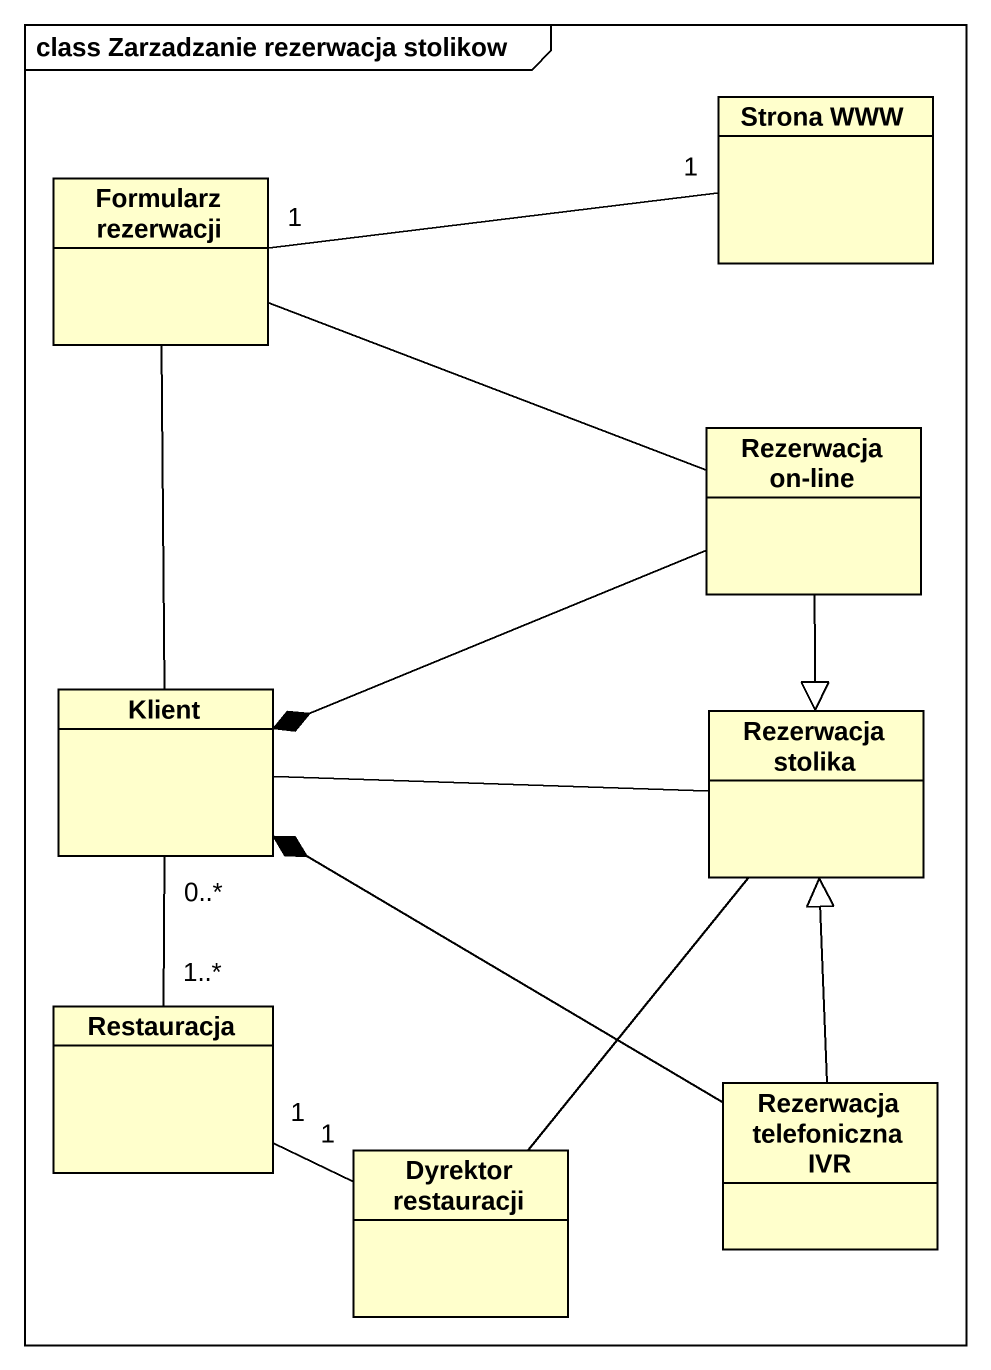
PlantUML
@startuml
mainframe class Zarzadzanie rezerwacja stolikow
hide circle
hide empty members
class "Strona WWW" as Strona_WWW
class "Formularz rezerwacji" as Formularz_rezerwacji
class "Rezerwacja on-line" as Rezerwacja_on_line
class Klient
class "Rezerwacja stolika" as Rezerwacja_stolika
class Restauracja
class "Rezerwacja telefoniczna IVR" as Rezerwacja_telefoniczna_IVR
class "Dyrektor restauracji" as Dyrektor_restauracji
Strona_WWW "1" -left- "1" Formularz_rezerwacji
Formularz_rezerwacji -right- Rezerwacja_on_line
Rezerwacja_on_line -left-* Klient
Rezerwacja_on_line --|> Rezerwacja_stolika
Klient -up- Formularz_rezerwacji
Klient -right- Rezerwacja_stolika
Restauracja "1..*" -up- "0..*" Klient
Restauracja "1" -right- "1" Dyrektor_restauracji
Rezerwacja_telefoniczna_IVR -left-* Klient
Rezerwacja_telefoniczna_IVR -up-|> Rezerwacja_stolika
Dyrektor_restauracji -up- Rezerwacja_stolika
@enduml
